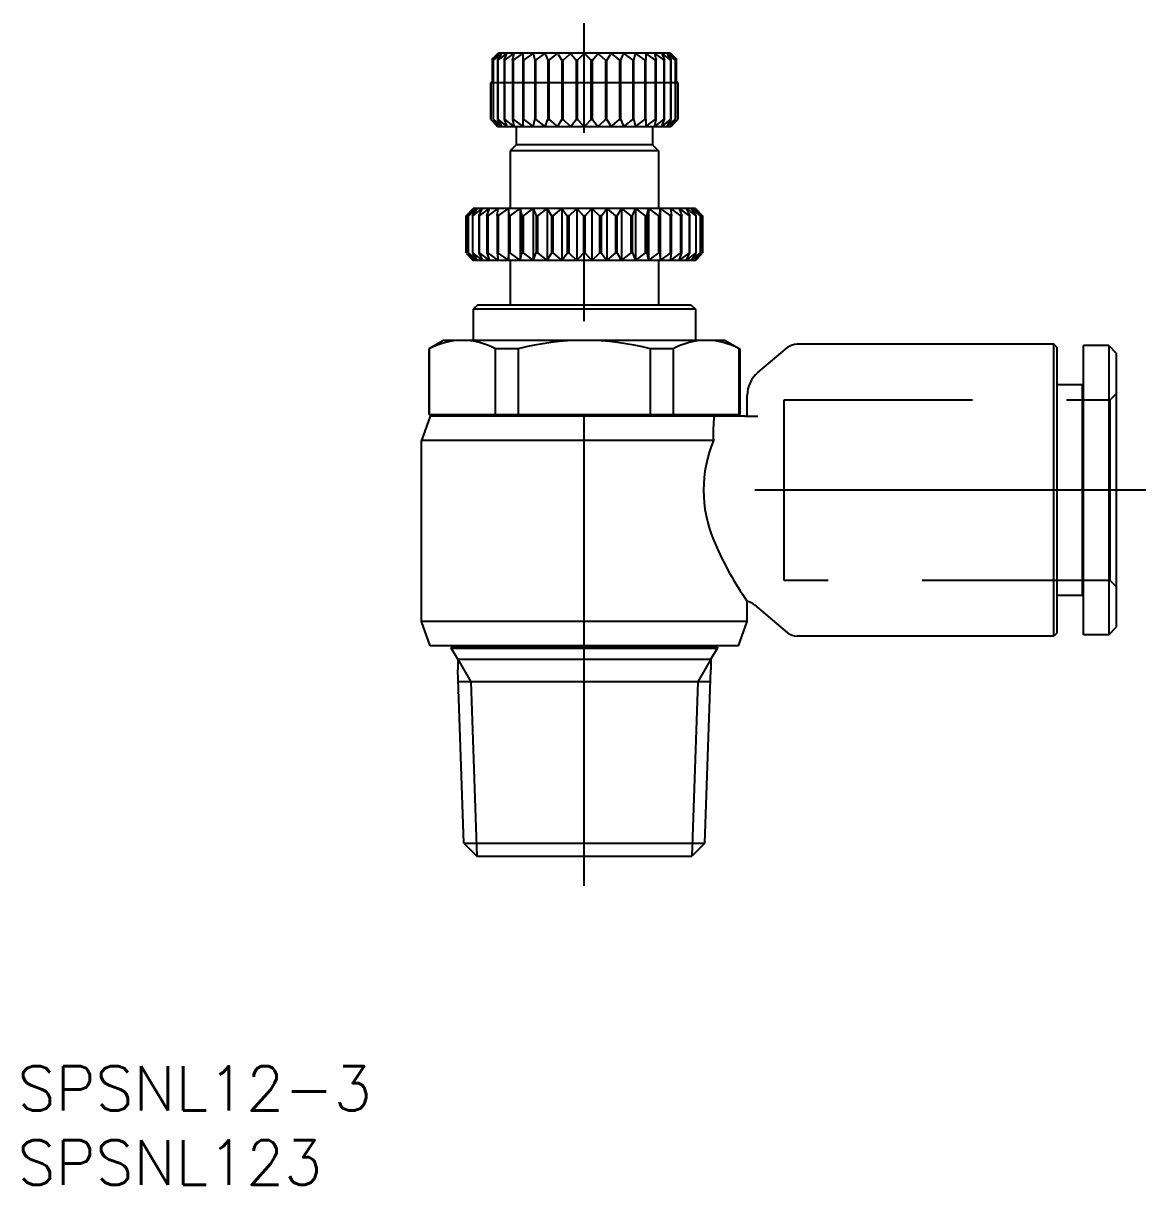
# Model space of a CAD drawing. Extents: x -123 to 13, y -47 to 31.
# Drawn here: x -123.1 to -47.3, y -46.9 to 31.5 of the extents above; entities that cross this region are included whole.
import ezdxf

# ---------------------------------------------------------------- set-up
doc = ezdxf.new("R2010")
doc.units = 0
doc.linetypes.add('CENTER', pattern=[50.8, 31.75, -6.35, 6.35, -6.35])
doc.linetypes.add('DASHED', pattern=[19.05, 12.7, -6.35])
doc.layers.get('0').update_dxf_attribs({"linetype": 'CONTINUOUS'})
doc.layers.add('CENTER', color=1, linetype='CENTER')
doc.styles.get("Standard").update_dxf_attribs({"font": 'txt.shx', "height": 3, "bigfont": 'bigfont.shx'})

# ---------------------------------------------------------------- blocks, each defined once
blk = doc.blocks.new('*U3')
at = {"color": 7, "linetype": 'CONTINUOUS'}
blk.add_text('SPSNL12-3', height=3, dxfattribs=at).set_placement((-123.443, -41.861))
blk = doc.blocks.new('*U4')
at = {"color": 7, "linetype": 'CONTINUOUS'}
blk.add_text('SPSNL123', height=3, dxfattribs=at).set_placement((-123.443, -46.861))

msp = doc.modelspace()

# ---------------------------------------------------------------- linework, layer by layer
at = {"color": 7, "linetype": 'CONTINUOUS'}
for p, q in [((-91.403, 29.075), (-91.048, 29.396)), ((-91.402, 29.074), (-90.974, 29.5)), ((-91.402, 29.074), (-91.402, 27.5)), ((-91.342, 29.001), (-91.026, 29.396)), ((-91.319, 29), (-91.341, 29)), ((-91.341, 29), (-91.341, 25)), ((-91.32, 29.001), (-90.842, 29.396)), ((-91.319, 25), (-91.319, 29)), ((-91.048, 29.396), (-91.014, 29.422)), ((-91.042, 29), (-90.798, 29.396)), ((-91.006, 29), (-91.041, 29)), ((-91.041, 29), (-91.041, 25)), ((-91.026, 29.396), (-91.008, 29.42)), ((-91.007, 29.001), (-90.496, 29.396)), ((-91.006, 25), (-91.006, 29)), ((-90.974, 29.5), (-79.386, 29.5)), ((-90.598, 29), (-90.432, 29.396)), ((-90.549, 29), (-90.597, 29)), ((-90.597, 29), (-90.597, 25)), ((-90.55, 29.001), (-90.019, 29.397)), ((-90.549, 25), (-90.549, 29)), ((-90.02, 29), (-89.936, 29.395)), ((-89.96, 29), (-90.019, 29)), ((-90.019, 29), (-90.019, 25)), ((-89.96, 29.001), (-89.424, 29.397)), ((-89.96, 25), (-89.96, 29)), ((-89.323, 29.395), (-89.323, 29)), ((-89.253, 29), (-89.323, 29)), ((-89.323, 29), (-89.323, 25)), ((-89.254, 29.001), (-88.723, 29.397)), ((-89.253, 25), (-89.253, 29)), ((-88.608, 29.395), (-88.524, 29)), ((-88.446, 29), (-88.524, 29)), ((-88.524, 29), (-88.524, 25)), ((-88.446, 29.001), (-87.936, 29.396)), ((-88.446, 25), (-88.446, 29)), ((-87.808, 29.396), (-87.642, 29)), ((-87.558, 29), (-87.643, 29)), ((-87.643, 29), (-87.643, 25)), ((-87.559, 29.001), (-87.081, 29.396)), ((-87.558, 25), (-87.558, 29)), ((-86.944, 29.396), (-86.701, 29)), ((-86.612, 29), (-86.701, 29)), ((-86.701, 29), (-86.701, 25)), ((-86.613, 29.001), (-86.178, 29.396)), ((-86.612, 25), (-86.612, 29)), ((-86.037, 29.396), (-85.721, 29.001)), ((-85.63, 29), (-85.722, 29)), ((-85.722, 29), (-85.722, 25)), ((-85.631, 29.001), (-85.252, 29.396)), ((-85.63, 25), (-85.63, 29)), ((-85.108, 29.396), (-84.729, 29.001)), ((-84.638, 29), (-84.73, 29)), ((-84.73, 29), (-84.73, 25)), ((-84.639, 29.001), (-84.323, 29.396)), ((-84.638, 25), (-84.638, 29)), ((-84.182, 29.396), (-83.747, 29.001)), ((-83.659, 29), (-83.748, 29)), ((-83.748, 29), (-83.748, 25)), ((-83.66, 29), (-83.416, 29.396)), ((-83.659, 25), (-83.659, 29)), ((-83.28, 29.396), (-82.801, 29.001)), ((-82.717, 29), (-82.802, 29)), ((-82.802, 29), (-82.802, 25)), ((-82.718, 29), (-82.552, 29.396)), ((-82.717, 25), (-82.717, 29)), ((-82.424, 29.396), (-81.914, 29.001)), ((-81.836, 29), (-81.915, 29)), ((-81.915, 29), (-81.915, 25)), ((-81.836, 29), (-81.753, 29.395)), ((-81.836, 25), (-81.836, 29)), ((-81.637, 29.397), (-81.107, 29.001)), ((-81.037, 29), (-81.107, 29)), ((-81.107, 29), (-81.107, 25)), ((-81.037, 29.395), (-81.037, 29)), ((-81.037, 25), (-81.037, 29)), ((-80.937, 29.397), (-80.4, 29.001)), ((-80.424, 29.395), (-80.34, 29)), ((-80.341, 29), (-80.401, 29)), ((-80.401, 29), (-80.401, 25)), ((-80.341, 29.397), (-79.811, 29.001)), ((-80.341, 25), (-80.341, 29)), ((-79.928, 29.396), (-79.763, 29)), ((-79.864, 29.396), (-79.354, 29)), ((-79.763, 29), (-79.811, 29)), ((-79.811, 29), (-79.811, 25)), ((-79.763, 25), (-79.763, 29)), ((-79.562, 29.396), (-79.319, 29)), ((-79.518, 29.396), (-79.041, 29)), ((-79.386, 29.5), (-78.958, 29.074)), ((-79.319, 29), (-79.354, 29)), ((-79.354, 29), (-79.354, 25)), ((-79.334, 29.396), (-79.352, 29.42)), ((-79.312, 29.396), (-79.347, 29.422)), ((-79.334, 29.396), (-79.019, 29)), ((-79.319, 25), (-79.319, 29)), ((-79.312, 29.396), (-78.958, 29.074)), ((-79.019, 29), (-79.041, 29)), ((-79.041, 29), (-79.041, 25)), ((-79.019, 25), (-79.019, 29)), ((-78.958, 27.5), (-78.958, 29.074)), ((-91.489, 27.5), (-91.482, 27.5)), ((-91.489, 27.5), (-91.489, 25)), ((-91.402, 27.5), (-91.482, 27.5)), ((-91.482, 25), (-91.482, 27.5)), ((-78.878, 27.5), (-78.958, 27.5)), ((-78.878, 27.5), (-78.878, 25)), ((-78.878, 27.5), (-78.871, 27.5)), ((-78.871, 25), (-78.871, 27.5)), ((-91.49, 24.999), (-91.109, 24.605)), ((-91.489, 25), (-91.482, 25)), ((-91.483, 24.999), (-91.048, 24.604)), ((-91.342, 24.999), (-91.026, 24.604)), ((-91.341, 25), (-91.319, 25)), ((-91.32, 24.999), (-90.841, 24.605)), ((-91.109, 24.605), (-91.08, 24.575)), ((-91.109, 24.605), (-91.08, 24.575)), ((-91.005, 24.5), (-91.08, 24.575)), ((-91.048, 24.604), (-91.014, 24.578)), ((-91.042, 25), (-90.798, 24.604)), ((-91.041, 25), (-91.006, 25)), ((-91.026, 24.604), (-91.008, 24.58)), ((-91.007, 24.999), (-90.495, 24.605)), ((-79.355, 24.5), (-91.005, 24.5)), ((-90.598, 25), (-90.432, 24.604)), ((-90.597, 25), (-90.549, 25)), ((-90.55, 24.999), (-90.019, 24.603)), ((-90.02, 25), (-89.936, 24.605)), ((-90.019, 25), (-89.96, 25)), ((-89.96, 24.999), (-89.424, 24.603)), ((-89.78, 24.5), (-89.78, 23.3)), ((-89.323, 25), (-89.253, 25)), ((-89.323, 25), (-89.323, 24.605)), ((-89.254, 24.999), (-88.723, 24.603)), ((-88.608, 24.605), (-88.524, 25)), ((-88.524, 25), (-88.446, 25)), ((-88.446, 24.999), (-87.936, 24.604)), ((-87.808, 24.604), (-87.642, 25)), ((-87.643, 25), (-87.558, 25)), ((-87.559, 24.999), (-87.081, 24.604)), ((-86.944, 24.604), (-86.701, 25)), ((-86.701, 25), (-86.612, 25)), ((-86.613, 24.999), (-86.178, 24.604)), ((-86.037, 24.604), (-85.721, 24.999)), ((-85.722, 25), (-85.63, 25)), ((-85.631, 24.999), (-85.252, 24.604)), ((-85.108, 24.604), (-84.729, 24.999)), ((-84.73, 25), (-84.638, 25)), ((-84.639, 24.999), (-84.323, 24.604)), ((-84.182, 24.604), (-83.747, 24.999)), ((-83.748, 25), (-83.659, 25)), ((-83.66, 25), (-83.416, 24.604)), ((-83.28, 24.604), (-82.801, 24.999)), ((-82.802, 25), (-82.717, 25)), ((-82.718, 25), (-82.552, 24.604)), ((-82.424, 24.604), (-81.914, 24.999)), ((-81.915, 25), (-81.836, 25)), ((-81.836, 25), (-81.753, 24.605)), ((-81.637, 24.603), (-81.107, 24.999)), ((-81.107, 25), (-81.037, 25)), ((-81.037, 25), (-81.037, 24.605)), ((-80.937, 24.603), (-80.4, 24.999)), ((-80.58, 24.5), (-80.58, 23.3)), ((-80.424, 24.605), (-80.34, 25)), ((-80.401, 25), (-80.341, 25)), ((-80.341, 24.603), (-79.811, 24.999)), ((-79.928, 24.604), (-79.763, 25)), ((-79.864, 24.604), (-79.353, 24.999)), ((-79.811, 25), (-79.763, 25)), ((-79.562, 24.604), (-79.318, 25)), ((-79.518, 24.604), (-79.04, 24.999)), ((-79.355, 24.5), (-79.28, 24.575)), ((-79.354, 25), (-79.319, 25)), ((-79.334, 24.604), (-79.352, 24.58)), ((-79.312, 24.604), (-79.347, 24.578)), ((-79.334, 24.604), (-79.018, 24.999)), ((-79.312, 24.604), (-78.878, 24.999)), ((-79.28, 24.575), (-79.251, 24.605)), ((-79.251, 24.605), (-79.28, 24.575)), ((-79.28, 24.575), (-79.251, 24.605)), ((-79.25, 24.604), (-78.87, 24.999)), ((-79.041, 25), (-79.019, 25)), ((-78.878, 25), (-78.871, 25)), ((-89.78, 23.3), (-90.18, 22.9)), ((-80.18, 22.9), (-90.18, 22.9)), ((-90.18, 22.9), (-90.18, 19)), ((-80.58, 23.3), (-89.78, 23.3)), ((-80.58, 23.3), (-80.18, 22.9)), ((-80.18, 22.9), (-80.18, 19)), ((-93.166, 18.501), (-92.681, 19.001)), ((-93.158, 18.501), (-92.611, 19.001)), ((-93.026, 18.501), (-92.611, 19.001)), ((-93.001, 18.501), (-92.403, 19.001)), ((-92.739, 18.501), (-92.403, 19.001)), ((-92.699, 18.501), (-92.06, 19.002)), ((-77.678, 19), (-92.683, 19)), ((-92.312, 18.5), (-92.06, 19.001)), ((-92.256, 18.501), (-91.589, 19.002)), ((-91.751, 18.5), (-91.589, 19)), ((-91.682, 18.501), (-90.999, 19.002)), ((-91.068, 18.5), (-90.998, 19)), ((-90.986, 18.501), (-90.3, 19.002)), ((-90.299, 19), (-90.299, 15.5)), ((-90.299, 19), (-90.276, 18.5)), ((-90.183, 18.501), (-89.506, 19.002)), ((-89.505, 19), (-89.505, 15.5)), ((-89.505, 19), (-89.388, 18.5)), ((-89.286, 18.501), (-88.632, 19.002)), ((-88.631, 19), (-88.631, 15.5)), ((-88.63, 19), (-88.422, 18.5)), ((-88.313, 18.501), (-87.693, 19.002)), ((-87.692, 19), (-87.692, 15.5)), ((-87.691, 19.001), (-87.396, 18.501)), ((-87.281, 18.501), (-86.707, 19.001)), ((-86.706, 19), (-86.706, 15.5)), ((-86.705, 19.001), (-86.329, 18.501)), ((-86.21, 18.501), (-85.693, 19.001)), ((-85.692, 19), (-85.692, 15.5)), ((-85.691, 19.001), (-85.24, 18.501)), ((-85.12, 18.501), (-84.67, 19.001)), ((-84.668, 19), (-84.668, 15.5)), ((-84.667, 19.001), (-84.15, 18.501)), ((-84.032, 18.501), (-83.655, 19.001)), ((-83.654, 19), (-83.654, 15.5)), ((-83.653, 19.001), (-83.079, 18.501)), ((-82.964, 18.501), (-82.67, 19.001)), ((-82.668, 19), (-82.668, 15.5)), ((-82.667, 19.002), (-82.048, 18.501)), ((-81.938, 18.5), (-81.731, 19)), ((-81.73, 19), (-81.73, 15.5)), ((-81.728, 19.002), (-81.074, 18.501)), ((-80.972, 18.5), (-80.856, 19)), ((-80.855, 19), (-80.855, 15.5)), ((-80.854, 19.002), (-80.178, 18.501)), ((-80.084, 18.5), (-80.061, 19)), ((-80.061, 19), (-80.061, 15.5)), ((-80.06, 19.002), (-79.374, 18.501)), ((-79.362, 19), (-79.292, 18.5)), ((-79.361, 19.002), (-78.679, 18.501)), ((-78.771, 19.002), (-78.104, 18.501)), ((-78.771, 19), (-78.609, 18.5)), ((-78.3, 19.002), (-77.661, 18.501)), ((-78.3, 19.001), (-78.048, 18.5)), ((-77.957, 19.001), (-77.359, 18.501)), ((-77.957, 19.001), (-77.621, 18.501)), ((-77.749, 19.001), (-77.202, 18.501)), ((-77.749, 19.001), (-77.334, 18.501)), ((-77.679, 19.001), (-77.194, 18.501)), ((-93.165, 18.5), (-93.165, 16)), ((-93.157, 18.5), (-93.165, 18.5)), ((-93.157, 16), (-93.157, 18.5)), ((-93.025, 18.5), (-93.025, 16)), ((-93, 18.5), (-93.025, 18.5)), ((-93, 16), (-93, 18.5)), ((-92.738, 18.5), (-92.738, 16)), ((-92.698, 18.5), (-92.738, 18.5)), ((-92.698, 16), (-92.698, 18.5)), ((-92.311, 18.5), (-92.311, 16)), ((-92.255, 18.5), (-92.311, 18.5)), ((-92.255, 16), (-92.255, 18.5)), ((-91.751, 18.5), (-91.751, 16)), ((-91.681, 18.5), (-91.751, 18.5)), ((-91.681, 16), (-91.681, 18.5)), ((-91.068, 18.5), (-91.068, 16)), ((-90.985, 18.5), (-91.068, 18.5)), ((-90.985, 16), (-90.985, 18.5)), ((-90.276, 18.5), (-90.276, 16)), ((-90.181, 18.5), (-90.276, 18.5)), ((-90.181, 16), (-90.181, 18.5)), ((-89.389, 18.5), (-89.389, 16)), ((-89.285, 18.5), (-89.389, 18.5)), ((-89.285, 16), (-89.285, 18.5)), ((-88.423, 18.5), (-88.423, 16)), ((-88.311, 18.5), (-88.423, 18.5)), ((-88.311, 16), (-88.311, 18.5)), ((-87.397, 18.5), (-87.397, 16)), ((-87.28, 18.5), (-87.397, 18.5)), ((-87.28, 16), (-87.28, 18.5)), ((-86.33, 18.5), (-86.33, 16)), ((-86.209, 18.5), (-86.33, 18.5)), ((-86.209, 16), (-86.209, 18.5)), ((-85.241, 18.5), (-85.241, 16)), ((-85.119, 18.5), (-85.241, 18.5)), ((-85.119, 16), (-85.119, 18.5)), ((-84.151, 18.5), (-84.151, 16)), ((-84.031, 18.5), (-84.151, 18.5)), ((-84.031, 16), (-84.031, 18.5)), ((-83.08, 18.5), (-83.08, 16)), ((-82.963, 18.5), (-83.08, 18.5)), ((-82.963, 16), (-82.963, 18.5)), ((-82.049, 18.5), (-82.049, 16)), ((-81.937, 18.5), (-82.049, 18.5)), ((-81.937, 16), (-81.937, 18.5)), ((-81.075, 18.5), (-81.075, 16)), ((-80.972, 18.5), (-81.075, 18.5)), ((-80.972, 16), (-80.972, 18.5)), ((-80.179, 18.5), (-80.179, 16)), ((-80.084, 18.5), (-80.179, 18.5)), ((-80.084, 16), (-80.084, 18.5)), ((-79.375, 18.5), (-79.375, 16)), ((-79.292, 18.5), (-79.375, 18.5)), ((-79.292, 16), (-79.292, 18.5)), ((-78.68, 18.5), (-78.68, 16)), ((-78.609, 18.5), (-78.68, 18.5)), ((-78.609, 16), (-78.609, 18.5)), ((-78.105, 18.5), (-78.105, 16)), ((-78.049, 18.5), (-78.105, 18.5)), ((-78.049, 16), (-78.049, 18.5)), ((-77.663, 18.5), (-77.663, 16)), ((-77.622, 18.5), (-77.663, 18.5)), ((-77.622, 16), (-77.622, 18.5)), ((-77.36, 18.5), (-77.36, 16)), ((-77.335, 18.5), (-77.36, 18.5)), ((-77.335, 16), (-77.335, 18.5)), ((-77.203, 18.5), (-77.203, 16)), ((-77.195, 18.5), (-77.203, 18.5)), ((-77.195, 16), (-77.195, 18.5)), ((-93.166, 15.999), (-92.681, 15.499)), ((-93.165, 16), (-93.157, 16)), ((-93.158, 15.999), (-92.611, 15.499)), ((-93.026, 15.999), (-92.611, 15.499)), ((-93.025, 16), (-93, 16)), ((-93.001, 15.999), (-92.403, 15.499)), ((-92.739, 15.999), (-92.403, 15.499)), ((-92.738, 16), (-92.698, 16)), ((-92.699, 15.999), (-92.06, 15.498)), ((-92.312, 16), (-92.06, 15.499)), ((-92.311, 16), (-92.255, 16)), ((-92.256, 15.999), (-91.589, 15.498)), ((-91.751, 16), (-91.589, 15.5)), ((-91.751, 16), (-91.681, 16)), ((-91.682, 15.999), (-90.999, 15.498)), ((-91.068, 16), (-90.998, 15.5)), ((-91.068, 16), (-90.985, 16)), ((-90.986, 15.999), (-90.3, 15.498)), ((-90.299, 15.5), (-90.276, 16)), ((-90.276, 16), (-90.181, 16)), ((-90.183, 15.999), (-89.506, 15.498)), ((-89.505, 15.5), (-89.388, 16)), ((-89.389, 16), (-89.285, 16)), ((-89.286, 15.999), (-88.632, 15.498)), ((-88.63, 15.5), (-88.422, 16)), ((-88.423, 16), (-88.311, 16)), ((-88.313, 15.999), (-87.693, 15.498)), ((-87.691, 15.499), (-87.396, 15.999)), ((-87.397, 16), (-87.28, 16)), ((-87.281, 15.999), (-86.707, 15.499)), ((-86.705, 15.499), (-86.329, 15.999)), ((-86.33, 16), (-86.209, 16)), ((-86.21, 15.999), (-85.693, 15.499)), ((-85.691, 15.499), (-85.24, 15.999)), ((-85.241, 16), (-85.119, 16)), ((-85.12, 15.999), (-84.67, 15.499)), ((-84.667, 15.499), (-84.15, 15.999)), ((-84.151, 16), (-84.031, 16)), ((-84.032, 15.999), (-83.655, 15.499)), ((-83.653, 15.499), (-83.079, 15.999)), ((-83.08, 16), (-82.963, 16)), ((-82.964, 15.999), (-82.67, 15.499)), ((-82.667, 15.498), (-82.048, 15.999)), ((-82.049, 16), (-81.937, 16)), ((-81.938, 16), (-81.731, 15.5)), ((-81.728, 15.498), (-81.074, 15.999)), ((-81.075, 16), (-80.972, 16)), ((-80.972, 16), (-80.856, 15.5)), ((-80.854, 15.498), (-80.178, 15.999)), ((-80.179, 16), (-80.084, 16)), ((-80.084, 16), (-80.061, 15.5)), ((-80.06, 15.498), (-79.374, 15.999)), ((-79.375, 16), (-79.292, 16)), ((-79.362, 15.5), (-79.292, 16)), ((-79.361, 15.498), (-78.679, 15.999)), ((-78.771, 15.5), (-78.609, 16)), ((-78.771, 15.498), (-78.104, 15.999)), ((-78.68, 16), (-78.609, 16)), ((-78.3, 15.499), (-78.048, 16)), ((-78.3, 15.498), (-77.661, 15.999)), ((-78.105, 16), (-78.049, 16)), ((-77.957, 15.499), (-77.359, 15.999)), ((-77.957, 15.499), (-77.621, 15.999)), ((-77.749, 15.499), (-77.202, 15.999)), ((-77.749, 15.499), (-77.334, 15.999)), ((-77.679, 15.499), (-77.194, 15.999)), ((-77.663, 16), (-77.622, 16)), ((-77.36, 16), (-77.335, 16)), ((-77.203, 16), (-77.195, 16)), ((-77.678, 15.5), (-92.683, 15.5)), ((-90.18, 15.5), (-90.18, 12.5)), ((-80.18, 15.5), (-80.18, 12.5)), ((-92.38, 12.5), (-92.68, 12.2)), ((-77.68, 12.2), (-92.68, 12.2)), ((-92.68, 12.2), (-92.68, 10.1)), ((-92.38, 12.5), (-77.98, 12.5)), ((-77.98, 12.5), (-77.68, 12.2)), ((-77.68, 12.2), (-77.68, 10.1)), ((-94.68, 10.1), (-95.68, 9.523)), ((-95.68, 9.523), (-95.68, 5.1)), ((-95.643, 9.523), (-95.68, 9.523)), ((-95.643, 9.523), (-95.643, 5.1)), ((-93.407, 10.1), (-94.68, 10.1)), ((-85.18, 10.1), (-93.407, 10.1)), ((-89.652, 9.523), (-91.171, 9.523)), ((-91.171, 5.1), (-91.171, 9.523)), ((-89.652, 9.523), (-89.652, 5.1)), ((-76.953, 10.1), (-85.18, 10.1)), ((-79.189, 9.523), (-80.708, 9.523)), ((-80.708, 5.1), (-80.708, 9.523)), ((-79.189, 9.523), (-79.189, 5.1)), ((-75.68, 10.1), (-76.953, 10.1)), ((-75.68, 10.1), (-74.68, 9.523)), ((-74.717, 5.1), (-74.717, 9.523)), ((-74.68, 9.523), (-74.717, 9.523)), ((-74.68, 9.523), (-74.68, 5.1)), ((-73.466, 7.932), (-71.459, 9.616)), ((-53.48, 9.85), (-70.816, 9.85)), ((-53.48, -9.85), (-53.48, 9.85)), ((-53.28, 9.65), (-53.48, 9.85)), ((-53.28, 9.65), (-53.28, -9.65)), ((-51.48, -9.75), (-51.48, 9.75)), ((-49.78, 9.75), (-51.48, 9.75)), ((-49.78, 9.75), (-49.78, -9.75)), ((-49.78, 9.75), (-49.28, 9.25)), ((-49.28, 9.25), (-49.28, -9.25)), ((-51.58, 7.1), (-53.28, 7.1)), ((-51.58, 7.1), (-51.48, 7.2)), ((-51.58, 7.1), (-51.58, -7.1)), ((-74.18, 5), (-74.18, 6.4)), ((-95.58, 5), (-96.18, 3.352)), ((-95.68, 5.1), (-95.643, 5.1)), ((-95.643, 5.1), (-91.171, 5.1)), ((-76.41, 5), (-95.58, 5)), ((-92.78, 5.1), (-92.78, 5)), ((-91.171, 5.1), (-89.652, 5.1)), ((-89.652, 5.1), (-80.708, 5.1)), ((-80.708, 5.1), (-79.189, 5.1)), ((-79.189, 5.1), (-74.717, 5.1)), ((-77.58, 5.1), (-77.58, 5)), ((-74.344, 5), (-76.41, 5)), ((-74.717, 5.1), (-74.68, 5.1)), ((-74.344, 5), (-74.18, 5)), ((-74.18, 5), (-73.701, 5)), ((-73.701, 5), (-73.466, 5)), ((-96.18, -8.852), (-96.18, 3.352)), ((-76.463, 3.352), (-96.18, 3.352)), ((-74.344, -7.257), (-74.179, -7.513)), ((-74.18, -8.852), (-74.18, -7.514)), ((-73.701, -7.734), (-71.459, -9.616)), ((-51.58, -7.1), (-53.28, -7.1)), ((-51.58, -7.1), (-51.48, -7.2)), ((-74.18, -8.852), (-96.18, -8.852)), ((-95.58, -10.5), (-96.18, -8.852)), ((-74.78, -10.5), (-74.18, -8.852)), ((-49.78, -9.75), (-49.28, -9.25)), ((-53.48, -9.85), (-70.816, -9.85)), ((-53.28, -9.65), (-53.48, -9.85)), ((-49.78, -9.75), (-51.48, -9.75)), ((-74.78, -10.5), (-95.58, -10.5)), ((-94.161, -10.6), (-76.199, -10.6)), ((-94.161, -10.6), (-94.161, -10.65)), ((-94.161, -10.65), (-76.199, -10.65)), ((-93.728, -11.4), (-94.161, -10.65)), ((-92.78, -10.5), (-92.78, -10.6)), ((-77.58, -10.5), (-77.58, -10.6)), ((-76.632, -11.4), (-76.199, -10.65)), ((-76.199, -10.6), (-76.199, -10.65)), ((-93.728, -11.4), (-76.632, -11.4)), ((-93.728, -11.4), (-93.728, -12.131)), ((-76.632, -11.4), (-76.632, -12.131)), ((-93.32, -23.813), (-93.728, -12.131)), ((-77.04, -23.813), (-76.632, -12.131)), ((-76.66, -12.931), (-93.697, -12.931)), ((-93.32, -23.813), (-77.04, -23.813)), ((-93.32, -23.813), (-92.433, -24.7)), ((-77.04, -23.813), (-77.927, -24.7)), ((-92.433, -24.7), (-77.927, -24.7))]:
    msp.add_line(p, q, dxfattribs=at)
at = {"color": 3, "linetype": 'DASHED'}
for p, q in [((-91.402, 27.5), (-78.958, 27.5)), ((-49.68, 6.1), (-49.28, 6.5)), ((-71.68, -6.1), (-71.68, 6.1)), ((-71.68, 6.1), (-49.68, 6.1)), ((-49.68, -6.1), (-49.68, 6.1)), ((-49.68, -6.1), (-71.68, -6.1)), ((-49.28, -6.5), (-49.68, -6.1))]:
    msp.add_line(p, q, dxfattribs=at)
at = {"color": 3, "linetype": 'CONTINUOUS'}
for p, q in [((-93.728, -11.4), (-92.844, -12.931)), ((-76.632, -11.4), (-77.516, -12.931)), ((-92.844, -12.931), (-92.433, -24.7)), ((-77.516, -12.931), (-77.927, -24.7))]:
    msp.add_line(p, q, dxfattribs=at)
at = {"color": 7, "linetype": 'CONTINUOUS'}
for centre, radius, start, end in [((-91.003, 29.407), 0.0181, 104.04183, 124.759), ((-91.007, 29.424), 0.00118, 345.08201, 106.05787), ((-91.019, 29.426), 0.0128, 330.5686, 349.74498), ((-90.74, 29.277), 0.157, 109.24772, 130.33271), ((-90.833, 29.428), 0.0479, 317.31641, 347.87185), ((-90.791, 29.42), 0.00489, 336.60196, 102.37157), ((-90.353, 29.193), 0.248, 112.53872, 125.13073), ((-90.439, 29.402), 0.0232, 66.98784, 114.30581), ((-90.462, 29.415), 0.0355, 327.44701, 353.0339), ((-90.437, 29.414), 0.0117, 341.28507, 49.09386), ((-89.814, 29.054), 0.399, 112.84922, 121.04384), ((-89.952, 29.372), 0.0531, 89.35754, 108.13259), ((-89.951, 29.408), 0.0172, 22.94302, 90), ((-89.965, 29.405), 0.0308, 341.37211, 17.57009), ((-89.343, 29.298), 0.127, 92.70375, 129.19856), ((-89.35, 29.398), 0.027, 354.41715, 89.67999), ((-88.655, 29.328), 0.0972, 73.76648, 134.8164), ((-88.644, 29.387), 0.0373, 12.3395, 63.92918), ((-87.856, 29.292), 0.131, 82.60188, 127.30583), ((-87.855, 29.373), 0.0518, 26.12097, 72.72123), ((-87.013, 29.329), 0.0956, 44.27842, 135.21482), ((-86.108, 29.323), 0.102, 45.68024, 134.07894), ((-85.18, 29.321), 0.104, 46.22422, 133.77578), ((-84.252, 29.323), 0.102, 45.92106, 134.31976), ((-83.347, 29.329), 0.0956, 44.78518, 135.72158), ((-82.505, 29.373), 0.0518, 107.27877, 153.87903), ((-82.504, 29.292), 0.131, 52.69417, 97.39812), ((-81.716, 29.387), 0.0373, 116.07082, 167.6605), ((-81.705, 29.328), 0.0972, 45.1836, 106.23352), ((-81.011, 29.398), 0.027, 90.32001, 185.58285), ((-81.017, 29.298), 0.127, 50.79408, 87.2955), ((-80.395, 29.405), 0.0308, 162.42991, 198.62789), ((-80.409, 29.408), 0.0172, 87.36404, 157.05698), ((-80.408, 29.373), 0.0522, 71.78664, 90.0137), ((-80.547, 29.054), 0.399, 58.95616, 67.15078), ((-79.923, 29.414), 0.0117, 130.90614, 198.71493), ((-79.899, 29.415), 0.0355, 186.9661, 212.55299), ((-79.921, 29.402), 0.0232, 65.69419, 113.01216), ((-80.007, 29.193), 0.248, 54.86927, 67.46128), ((-79.569, 29.42), 0.00489, 77.62843, 203.39804), ((-79.527, 29.428), 0.0479, 192.12875, 222.68345), ((-79.62, 29.277), 0.157, 49.66631, 70.7522), ((-79.353, 29.424), 0.00118, 73.94213, 194.91799), ((-79.341, 29.426), 0.0128, 190.25502, 209.4314), ((-79.357, 29.407), 0.0181, 55.241, 75.95817), ((-91.003, 24.593), 0.0181, 235.241, 255.95817), ((-91.019, 24.574), 0.0128, 10.25502, 29.4314), ((-91.007, 24.576), 0.00118, 253.94213, 14.91799), ((-90.755, 24.692), 0.123, 225.29285, 252.22003), ((-90.833, 24.572), 0.0479, 12.12815, 42.68359), ((-90.791, 24.58), 0.00489, 257.62843, 23.39804), ((-90.389, 24.731), 0.165, 230.13329, 249.04846), ((-90.439, 24.598), 0.0232, 245.69419, 293.01216), ((-90.462, 24.585), 0.0355, 6.9661, 32.55299), ((-90.437, 24.586), 0.0117, 310.90614, 18.71493), ((-89.814, 24.946), 0.399, 238.95616, 247.15078), ((-89.952, 24.627), 0.0522, 251.79222, 270.00811), ((-89.951, 24.592), 0.0172, 267.36404, 337.05698), ((-89.965, 24.595), 0.0308, 342.42991, 18.62789), ((-89.343, 24.702), 0.127, 230.80144, 267.29625), ((-89.35, 24.602), 0.027, 270.32001, 5.58285), ((-88.655, 24.672), 0.0972, 225.1836, 286.23352), ((-88.644, 24.613), 0.0373, 296.07082, 347.6605), ((-87.856, 24.708), 0.131, 232.69417, 277.39812), ((-87.855, 24.627), 0.0518, 287.27877, 333.87903), ((-87.013, 24.671), 0.0956, 224.78518, 315.72158), ((-86.108, 24.677), 0.102, 225.92106, 314.31976), ((-85.18, 24.679), 0.104, 226.22231, 313.77769), ((-84.252, 24.677), 0.102, 225.68024, 314.07894), ((-83.347, 24.671), 0.0956, 224.27842, 315.21482), ((-82.505, 24.627), 0.0518, 206.12097, 252.72123), ((-82.504, 24.708), 0.131, 262.60188, 307.30583), ((-81.716, 24.613), 0.0373, 192.3395, 243.92918), ((-81.705, 24.672), 0.0972, 253.76648, 314.8164), ((-81.011, 24.602), 0.027, 174.41715, 269.67999), ((-81.017, 24.702), 0.127, 272.70375, 309.19856), ((-80.395, 24.595), 0.0308, 161.37211, 197.57009), ((-80.409, 24.592), 0.0172, 202.94302, 272.63596), ((-80.408, 24.627), 0.0522, 269.9863, 288.21336), ((-80.547, 24.946), 0.399, 292.84922, 301.04384), ((-79.899, 24.585), 0.0355, 147.44701, 173.0339), ((-79.923, 24.586), 0.0117, 161.28507, 229.09386), ((-79.921, 24.598), 0.0232, 246.98784, 294.30581), ((-80.007, 24.807), 0.248, 292.53872, 305.13073), ((-79.527, 24.572), 0.0479, 137.31641, 167.87185), ((-79.569, 24.58), 0.00489, 156.60196, 282.37157), ((-79.62, 24.723), 0.157, 289.24776, 310.33267), ((-79.341, 24.574), 0.0128, 150.5686, 169.74498), ((-79.353, 24.576), 0.00118, 165.08201, 286.05787), ((-79.357, 24.593), 0.0181, 284.04183, 304.759), ((-93.407, 5.481), 4.619, 61.04498, 118.95502), ((-85.18, -7.509), 17.609, 75.28767, 104.71233), ((-76.953, 5.481), 4.619, 61.04498, 118.95502), ((-70.816, 8.85), 1, 90, 130.00626), ((-72.18, 6.4), 2, 130.00626, 180), ((-68.732, 3.928), 7.753, 172.05129, 184.26353), ((-68.417, 0), 8.717, 157.38794, 202.61206), ((-56.683, 4.855), 21.415, 202.53387, 214.44407), ((-74.344, -8.5), 1, 49.99374, 80.55899), ((-70.816, -8.85), 1, 229.99374, 270)]:
    msp.add_arc(centre, radius, start, end, dxfattribs=at)
at = {"layer": 'CENTER', "color": 1, "linetype": 'CENTER'}
for p, q in [((-85.18, -26.7), (-85.18, 31.5)), ((-47.28, 0), (-73.68, 0))]:
    msp.add_line(p, q, dxfattribs=at)

# ---------------------------------------------------------------- block references
at = {"color": 7, "linetype": 'CONTINUOUS'}
for name in ['*U3', '*U4']:
    msp.add_blockref(name, (0, 0), dxfattribs=at)

doc.saveas('drawing.dxf')
